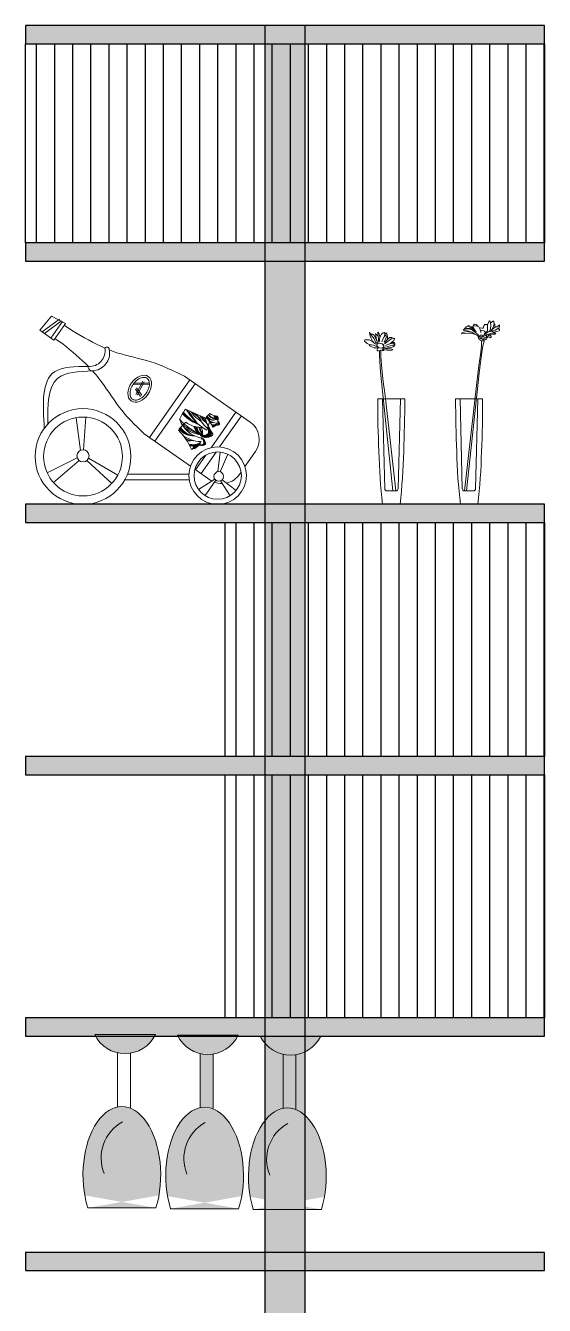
# Model space of a CAD drawing. Header units: millimetres. Extents: x 143362 to 145167, y -178521 to -176194.
# Drawn here: x 144211.2 to 144239.8, y -178428.9 to -178358.3 of the extents above; entities that cross this region are included whole.
import ezdxf

# ---------------------------------------------------------------- set-up
doc = ezdxf.new("R2010")
doc.units = ezdxf.units.MM
doc.header["$MEASUREMENT"] = 0
doc.layers.add('AR HATCH-7', color=7, linetype='Continuous')
doc.layers.add('FURNITURE', color=32, linetype='Continuous', lineweight=9)
doc.styles.get("Standard").update_dxf_attribs({"font": 'arial.ttf', "height": 6})
pattern_1 = [(90, (58.7741, -2478.3652), (-1, 6e-17), [])]

# ---------------------------------------------------------------- blocks, each defined once
blk = doc.blocks.new('fef')
at = {"layer": 'AR HATCH-7', "lineweight": 30, "ltscale": 10, "true_color": 0xd1ecfa}
h = blk.add_hatch(color=254, dxfattribs=at)
h.dxf.hatch_style = 1
edge = h.paths.add_edge_path()
edge.add_ellipse((144636.452, -176153.87), major_axis=(0, -3.779), ratio=0.567292, start_angle=-118.8326, end_angle=118.8326, ccw=False)
edge.add_line((144634.574, -176152.047), (144638.33, -176152.047))
edge = h.paths.add_edge_path()
edge.add_ellipse((144641.016, -176153.91), major_axis=(0, -3.779), ratio=0.567292, start_angle=-118.8326, end_angle=118.8326, ccw=False)
edge.add_line((144639.138, -176152.088), (144642.894, -176152.088))
edge = h.paths.add_edge_path()
edge.add_line((144643.702, -176152.129), (144647.458, -176152.129))
edge.add_ellipse((144645.58, -176153.951), major_axis=(0, -3.779), ratio=0.567292, start_angle=-118.8326, end_angle=118.8326, ccw=False)
edge = h.paths.add_edge_path()
edge.add_arc((144640.841, -176162.46), 1.852, 25.51255, 154.48745)
edge.add_line((144639.169, -176161.662), (144642.513, -176161.662))
edge = h.paths.add_edge_path()
edge.add_arc((144636.277, -176162.419), 1.852, 25.51255, 154.48745)
edge.add_line((144634.605, -176161.621), (144637.949, -176161.621))
edge = h.paths.add_edge_path()
edge.add_line((144643.733, -176161.703), (144647.076, -176161.703))
edge.add_arc((144645.405, -176162.501), 1.852, 25.51255, 154.48745)
edge = h.paths.add_edge_path()
edge.add_line((144641.254, -176160.654), (144641.254, -176157.666))
edge.add_line((144640.54, -176157.595), (144640.54, -176160.632))
at = {"layer": 'FURNITURE'}
for p, q in [((144634.574, -176152.047, -0.126), (144638.33, -176152.047, -0.126)), ((144639.138, -176152.088, -0.126), (144642.894, -176152.088, -0.126)), ((144643.702, -176152.129, -0.126), (144647.458, -176152.129, -0.126)), ((144635.976, -176157.554, -0.126), (144635.976, -176160.591, -0.126)), ((144640.54, -176157.595, -0.126), (144640.54, -176160.632, -0.126)), ((144636.691, -176160.614, -0.126), (144636.691, -176157.625, -0.126)), ((144641.254, -176160.654, -0.126), (144641.254, -176157.666, -0.126)), ((144645.104, -176157.636, -0.126), (144645.104, -176160.673, -0.126)), ((144645.818, -176160.695, -0.126), (144645.818, -176157.707, -0.126)), ((144634.605, -176161.621, -0.126), (144637.949, -176161.621, -0.126)), ((144639.169, -176161.662, -0.126), (144642.513, -176161.662, -0.126)), ((144643.733, -176161.703, -0.126), (144647.076, -176161.703, -0.126))]:
    blk.add_line(p, q, dxfattribs=at)
for centre, radius, start, end in [((144635.316, -176154.809, -0.126), 2.279, 299.07994, 22.27335), ((144639.88, -176154.85, -0.126), 2.279, 299.07994, 22.27335), ((144644.444, -176154.891, -0.126), 2.279, 299.07994, 22.27335), ((144636.277, -176162.419, -0.126), 1.852, 25.51255, 154.48745), ((144640.841, -176162.46, -0.126), 1.852, 25.51255, 154.48745), ((144645.405, -176162.501, -0.126), 1.852, 25.51255, 154.48745)]:
    blk.add_arc(centre, radius, start, end, dxfattribs=at)
at = {"layer": 'FURNITURE', "extrusion": (0, 0, -1)}
for centre in [(144636.452, -176153.87, -0.126), (144641.016, -176153.91, -0.126), (144645.58, -176153.951, -0.126)]:
    blk.add_ellipse(centre, major_axis=(0, -3.779), ratio=0.567292, start_param=4.209165, end_param=8.357205, dxfattribs=at)

msp = doc.modelspace()

# ---------------------------------------------------------------- hatches: boundary and pattern name
at = {"layer": 'AR HATCH-7', "lineweight": 30, "ltscale": 10, "true_color": 0xf4ee51}
h = msp.add_hatch(color=41, dxfattribs=at)
h.dxf.hatch_style = 1
h.paths.add_polyline_path([(144239.78, -178358.27), (144211.169, -178358.27), (144211.169, -178359.27), (144239.78, -178359.27)])
h = msp.add_hatch(color=41, dxfattribs=at)
h.dxf.hatch_style = 1
h.paths.add_polyline_path([(144224.365, -178476.27), (144226.584, -178476.27), (144226.584, -178358.27), (144224.365, -178358.27)])
at = {"layer": 'AR HATCH-7', "lineweight": 25, "ltscale": 10, "true_color": 0x939598}
h = msp.add_hatch(dxfattribs=at)
h.set_pattern_fill('_USER', color=252, angle=90, pattern_type=0)
h.set_pattern_definition(pattern_1)
h.paths.add_polyline_path([(144211.169, -178359.27), (144239.78, -178359.27), (144239.78, -178370.27), (144211.169, -178370.27)])
at = {"layer": 'AR HATCH-7', "lineweight": 30, "ltscale": 10, "true_color": 0xf4ee51}
h = msp.add_hatch(color=41, dxfattribs=at)
h.dxf.hatch_style = 1
h.paths.add_polyline_path([(144239.78, -178370.27), (144211.169, -178370.27), (144211.169, -178371.27), (144239.78, -178371.27)])
h = msp.add_hatch(color=41, dxfattribs=at)
h.dxf.hatch_style = 1
h.paths.add_polyline_path([(144239.78, -178384.696), (144211.169, -178384.696), (144211.169, -178385.696), (144239.78, -178385.696)])
at = {"layer": 'AR HATCH-7', "lineweight": 25, "ltscale": 10, "true_color": 0x939598}
h = msp.add_hatch(dxfattribs=at)
h.set_pattern_fill('_USER', color=252, angle=90, pattern_type=0)
h.set_pattern_definition(pattern_1)
h.paths.add_polyline_path([(144222.169, -178385.696), (144239.78, -178385.696), (144239.78, -178398.621), (144222.169, -178398.621)])
at = {"layer": 'AR HATCH-7', "lineweight": 30, "ltscale": 10, "true_color": 0xf4ee51}
h = msp.add_hatch(color=41, dxfattribs=at)
h.dxf.hatch_style = 1
h.paths.add_polyline_path([(144239.78, -178398.621), (144211.169, -178398.621), (144211.169, -178399.621), (144239.78, -178399.621)])
at = {"layer": 'AR HATCH-7', "lineweight": 25, "ltscale": 10, "true_color": 0x939598}
h = msp.add_hatch(dxfattribs=at)
h.set_pattern_fill('_USER', color=252, angle=90, pattern_type=0)
h.set_pattern_definition(pattern_1)
h.paths.add_polyline_path([(144222.169, -178399.621), (144239.78, -178399.621), (144239.78, -178413.047), (144222.169, -178413.047)])
at = {"layer": 'AR HATCH-7', "lineweight": 30, "ltscale": 10, "true_color": 0xf4ee51}
h = msp.add_hatch(color=41, dxfattribs=at)
h.dxf.hatch_style = 1
h.paths.add_polyline_path([(144239.78, -178413.047), (144211.169, -178413.047), (144211.169, -178414.047), (144239.78, -178414.047)])
h = msp.add_hatch(color=41, dxfattribs=at)
h.dxf.hatch_style = 1
h.paths.add_polyline_path([(144239.78, -178425.992), (144211.169, -178425.992), (144211.169, -178426.992), (144239.78, -178426.992)])

# ---------------------------------------------------------------- linework, layer by layer
at = {"layer": 'FURNITURE'}
for p, q in [((144212.597, -178374.307, 0.126), (144211.955, -178375.089, 0.126)), ((144213.032, -178374.476, 0.126), (144212.084, -178375.18, 0.126)), ((144213.155, -178374.562, 0.126), (144212.204, -178375.263, 0.126)), ((144212.597, -178374.314, 0.126), (144213.367, -178374.711, 0.126)), ((144236.718, -178374.621, 0.126), (144236.747, -178374.567, 0.126)), ((144236.747, -178374.567, 0.126), (144236.795, -178374.582, 0.126)), ((144211.955, -178375.089, 0.126), (144212.725, -178375.628, 0.126)), ((144213.208, -178374.599, 0.126), (144212.566, -178375.517, 0.126)), ((144213.367, -178374.711, 0.126), (144212.725, -178375.628, 0.126)), ((144213.303, -178374.803, 0.126), (144213.752, -178375.117, 0.126)), ((144230.138, -178375.196, 0.126), (144230.145, -178375.343, 0.126)), ((144230.14, -178375.207, 0.126), (144230.181, -178375.263, 0.126)), ((144230.181, -178375.263, 0.126), (144230.289, -178375.418, 0.126)), ((144230.459, -178375.274, 0.126), (144230.483, -178375.422, 0.126)), ((144230.492, -178375.299, 0.126), (144230.459, -178375.274, 0.126)), ((144230.589, -178375.199, 0.126), (144230.602, -178375.278, 0.126)), ((144230.615, -178375.215, 0.126), (144230.589, -178375.199, 0.126)), ((144230.602, -178375.278, 0.126), (144230.616, -178375.429, 0.126)), ((144230.668, -178375.301, 0.126), (144230.615, -178375.215, 0.126)), ((144230.89, -178375.238, 0.126), (144230.801, -178375.303, 0.126)), ((144230.944, -178375.214, 0.126), (144230.89, -178375.238, 0.126)), ((144230.973, -178375.24, 0.126), (144230.944, -178375.214, 0.126)), ((144230.983, -178375.331, 0.126), (144230.973, -178375.24, 0.126)), ((144231.022, -178375.261, 0.126), (144230.99, -178375.291, 0.126)), ((144231.079, -178375.226, 0.126), (144231.022, -178375.261, 0.126)), ((144231.09, -178375.272, 0.126), (144231.079, -178375.226, 0.126)), ((144231.102, -178375.346, 0.126), (144231.09, -178375.272, 0.126)), ((144235.201, -178375.286, 0.126), (144235.245, -178375.212, 0.126)), ((144235.394, -178375.258, 0.126), (144235.201, -178375.286, 0.126)), ((144235.245, -178375.212, 0.126), (144235.424, -178375.17, 0.126)), ((144235.304, -178375.077, 0.126), (144235.332, -178375.037, 0.126)), ((144235.379, -178375.093, 0.126), (144235.304, -178375.077, 0.126)), ((144235.332, -178375.037, 0.126), (144235.422, -178375.019, 0.126)), ((144235.346, -178375.037, 0.126), (144235.369, -178374.976, 0.126)), ((144235.369, -178374.976, 0.126), (144235.492, -178374.973, 0.126)), ((144235.549, -178375.119, 0.126), (144235.379, -178375.093, 0.126)), ((144235.6, -178375.244, 0.126), (144235.394, -178375.258, 0.126)), ((144235.422, -178375.019, 0.126), (144235.601, -178375.018, 0.126)), ((144235.424, -178375.17, 0.126), (144235.644, -178375.163, 0.126)), ((144235.454, -178374.89, 0.126), (144235.446, -178374.93, 0.126)), ((144235.446, -178374.93, 0.126), (144235.492, -178374.973, 0.126)), ((144235.571, -178374.88, 0.126), (144235.454, -178374.89, 0.126)), ((144235.492, -178374.973, 0.126), (144235.698, -178374.993, 0.126)), ((144235.706, -178375.172, 0.126), (144235.549, -178375.119, 0.126)), ((144235.558, -178374.852, 0.126), (144235.593, -178374.832, 0.126)), ((144235.571, -178374.88, 0.126), (144235.558, -178374.852, 0.126)), ((144235.754, -178374.954, 0.126), (144235.571, -178374.88, 0.126)), ((144235.593, -178374.832, 0.126), (144235.748, -178374.899, 0.126)), ((144235.738, -178375.241, 0.126), (144235.6, -178375.244, 0.126)), ((144235.601, -178375.018, 0.126), (144235.791, -178375.071, 0.126)), ((144235.644, -178375.163, 0.126), (144235.706, -178375.172, 0.126)), ((144235.698, -178374.993, 0.126), (144235.9, -178375.102, 0.126)), ((144235.78, -178375.195, 0.126), (144235.706, -178375.172, 0.126)), ((144235.949, -178375.303, 0.126), (144235.738, -178375.241, 0.126)), ((144235.748, -178374.899, 0.126), (144235.869, -178374.985, 0.126)), ((144235.909, -178375.041, 0.126), (144235.754, -178374.954, 0.126)), ((144235.949, -178375.303, 0.126), (144235.78, -178375.195, 0.126)), ((144235.791, -178375.071, 0.126), (144236.006, -178375.222, 0.126)), ((144235.817, -178374.915, 0.126), (144235.832, -178374.867, 0.126)), ((144235.864, -178374.937, 0.126), (144235.817, -178374.915, 0.126)), ((144235.832, -178374.867, 0.126), (144235.866, -178374.861, 0.126)), ((144235.916, -178375.014, 0.126), (144235.864, -178374.937, 0.126)), ((144235.866, -178374.861, 0.126), (144235.868, -178374.807, 0.126)), ((144235.866, -178374.861, 0.126), (144235.949, -178374.85, 0.126)), ((144235.868, -178374.807, 0.126), (144235.918, -178374.753, 0.126)), ((144235.869, -178374.985, 0.126), (144235.916, -178375.014, 0.126)), ((144235.9, -178375.102, 0.126), (144235.973, -178375.18, 0.126)), ((144236.015, -178375.168, 0.126), (144235.909, -178375.041, 0.126)), ((144235.918, -178374.753, 0.126), (144236.013, -178374.777, 0.126)), ((144235.949, -178374.85, 0.126), (144236.066, -178374.854, 0.126)), ((144236.006, -178375.222, 0.126), (144236.146, -178375.364, 0.126)), ((144236.013, -178374.777, 0.126), (144236.1, -178374.841, 0.126)), ((144236.066, -178374.854, 0.126), (144236.167, -178374.898, 0.126)), ((144236.1, -178374.841, 0.126), (144236.127, -178374.856, 0.126)), ((144236.167, -178374.898, 0.126), (144236.245, -178375.051, 0.126)), ((144236.206, -178374.975, 0.126), (144236.282, -178374.963, 0.126)), ((144236.245, -178375.051, 0.126), (144236.267, -178375.203, 0.126)), ((144236.263, -178375.134, 0.126), (144236.332, -178375.109, 0.126)), ((144236.282, -178374.963, 0.126), (144236.35, -178374.972, 0.126)), ((144236.332, -178375.109, 0.126), (144236.434, -178375.126, 0.126)), ((144236.35, -178374.972, 0.126), (144236.398, -178374.981, 0.126)), ((144236.398, -178374.981, 0.126), (144236.443, -178374.838, 0.126)), ((144236.434, -178375.126, 0.126), (144236.482, -178375.141, 0.126)), ((144236.434, -178375.352, 0.126), (144236.645, -178375.187, 0.126)), ((144236.443, -178374.838, 0.126), (144236.493, -178374.778, 0.126)), ((144236.52, -178375.231, 0.126), (144236.478, -178375.285, 0.126)), ((144236.482, -178375.141, 0.126), (144236.515, -178375.183, 0.126)), ((144236.493, -178374.778, 0.126), (144236.603, -178374.768, 0.126)), ((144236.541, -178375.232, 0.126), (144236.506, -178375.265, 0.126)), ((144236.515, -178375.183, 0.126), (144236.52, -178375.231, 0.126)), ((144236.583, -178375.192, 0.126), (144236.541, -178375.232, 0.126)), ((144236.634, -178375.112, 0.126), (144236.583, -178375.192, 0.126)), ((144236.603, -178374.768, 0.126), (144236.644, -178374.803, 0.126)), ((144236.644, -178374.803, 0.126), (144236.634, -178375.112, 0.126)), ((144236.645, -178375.187, 0.126), (144236.848, -178375.077, 0.126)), ((144236.645, -178375.187, 0.126), (144236.819, -178375.131, 0.126)), ((144236.651, -178374.797, 0.126), (144236.718, -178374.621, 0.126)), ((144236.815, -178375.261, 0.126), (144236.696, -178375.312, 0.126)), ((144236.785, -178375.109, 0.126), (144236.756, -178375.163, 0.126)), ((144236.827, -178374.85, 0.126), (144236.785, -178375.109, 0.126)), ((144236.795, -178374.582, 0.126), (144236.813, -178374.658, 0.126)), ((144236.813, -178374.658, 0.126), (144236.827, -178374.85, 0.126)), ((144236.918, -178375.23, 0.126), (144236.815, -178375.261, 0.126)), ((144236.819, -178375.131, 0.126), (144236.955, -178375.17, 0.126)), ((144236.826, -178374.672, 0.126), (144236.932, -178374.579, 0.126)), ((144236.848, -178375.077, 0.126), (144236.995, -178374.972, 0.126)), ((144236.929, -178375.128, 0.126), (144236.853, -178375.125, 0.126)), ((144236.955, -178374.93, 0.126), (144236.905, -178375.017, 0.126)), ((144237.069, -178375.235, 0.126), (144236.918, -178375.23, 0.126)), ((144237.06, -178375.077, 0.126), (144236.929, -178375.128, 0.126)), ((144236.932, -178374.579, 0.126), (144236.987, -178374.588, 0.126)), ((144237.003, -178374.712, 0.126), (144236.955, -178374.93, 0.126)), ((144236.955, -178375.17, 0.126), (144237.07, -178375.214, 0.126)), ((144236.987, -178374.588, 0.126), (144236.999, -178374.622, 0.126)), ((144236.995, -178374.972, 0.126), (144237.107, -178374.907, 0.126)), ((144236.999, -178374.622, 0.126), (144237.003, -178374.712, 0.126)), ((144237.039, -178374.898, 0.126), (144237.009, -178374.972, 0.126)), ((144237.017, -178374.726, 0.126), (144237.056, -178374.775, 0.126)), ((144237.056, -178374.775, 0.126), (144237.039, -178374.898, 0.126)), ((144237.05, -178375.179, 0.126), (144237.161, -178375.155, 0.126)), ((144237.055, -178375.241, 0.126), (144237.102, -178375.277, 0.126)), ((144237.207, -178374.999, 0.126), (144237.06, -178375.077, 0.126)), ((144237.102, -178375.277, 0.126), (144237.06, -178375.296, 0.126)), ((144237.07, -178375.214, 0.126), (144237.069, -178375.235, 0.126)), ((144237.107, -178374.907, 0.126), (144237.203, -178374.896, 0.126)), ((144237.161, -178375.155, 0.126), (144237.279, -178375.118, 0.126)), ((144237.22, -178375.013, 0.126), (144237.186, -178375.012, 0.126)), ((144237.203, -178374.896, 0.126), (144237.239, -178374.849, 0.126)), ((144237.284, -178374.96, 0.126), (144237.213, -178375.02, 0.126)), ((144237.289, -178375.022, 0.126), (144237.22, -178375.013, 0.126)), ((144237.239, -178374.849, 0.126), (144237.31, -178374.783, 0.126)), ((144237.279, -178375.118, 0.126), (144237.314, -178375.078, 0.126)), ((144237.314, -178374.865, 0.126), (144237.284, -178374.96, 0.126)), ((144237.309, -178375.03, 0.126), (144237.289, -178375.022, 0.126)), ((144237.314, -178375.078, 0.126), (144237.309, -178375.03, 0.126)), ((144237.31, -178374.783, 0.126), (144237.314, -178374.865, 0.126)), ((144212.789, -178375.536, 0.126), (144213.239, -178375.851, 0.126)), ((144229.882, -178375.625, 0.126), (144229.863, -178375.684, 0.126)), ((144229.863, -178375.684, 0.126), (144230.015, -178375.813, 0.126)), ((144229.962, -178375.611, 0.126), (144229.882, -178375.625, 0.126)), ((144230.122, -178375.617, 0.126), (144229.962, -178375.611, 0.126)), ((144230.015, -178375.813, 0.126), (144230.149, -178375.891, 0.126)), ((144230.241, -178375.677, 0.126), (144230.122, -178375.617, 0.126)), ((144230.13, -178375.95, 0.126), (144230.14, -178375.898, 0.126)), ((144230.206, -178375.993, 0.126), (144230.13, -178375.95, 0.126)), ((144230.14, -178375.898, 0.126), (144230.162, -178375.899, 0.126)), ((144230.145, -178375.343, 0.126), (144230.232, -178375.547, 0.126)), ((144230.149, -178375.891, 0.126), (144230.242, -178375.891, 0.126)), ((144230.227, -178375.318, 0.126), (144230.237, -178375.288, 0.126)), ((144230.232, -178375.547, 0.126), (144230.309, -178375.688, 0.126)), ((144230.237, -178375.288, 0.126), (144230.3, -178375.3, 0.126)), ((144230.317, -178375.719, 0.126), (144230.241, -178375.677, 0.126)), ((144230.242, -178375.891, 0.126), (144230.364, -178375.917, 0.126)), ((144230.289, -178375.418, 0.126), (144230.401, -178375.562, 0.126)), ((144230.3, -178375.3, 0.126), (144230.386, -178375.362, 0.126)), ((144230.309, -178375.688, 0.126), (144230.38, -178375.776, 0.126)), ((144230.364, -178375.917, 0.126), (144230.436, -178375.943, 0.126)), ((144230.38, -178375.776, 0.126), (144230.49, -178375.848, 0.126)), ((144230.386, -178375.362, 0.126), (144230.448, -178375.485, 0.126)), ((144230.401, -178375.562, 0.126), (144230.475, -178375.737, 0.126)), ((144230.436, -178375.943, 0.126), (144230.533, -178375.981, 0.126)), ((144230.448, -178375.485, 0.126), (144230.482, -178375.559, 0.126)), ((144230.475, -178375.737, 0.126), (144230.547, -178375.807, 0.126)), ((144230.482, -178375.559, 0.126), (144230.515, -178375.628, 0.126)), ((144230.483, -178375.422, 0.126), (144230.527, -178375.609, 0.126)), ((144230.614, -178375.418, 0.126), (144230.492, -178375.299, 0.126)), ((144230.515, -178375.628, 0.126), (144230.538, -178375.656, 0.126)), ((144230.527, -178375.609, 0.126), (144230.563, -178375.716, 0.126)), ((144230.563, -178375.716, 0.126), (144230.58, -178375.761, 0.126)), ((144230.616, -178375.429, 0.126), (144230.626, -178375.541, 0.126)), ((144230.626, -178375.541, 0.126), (144230.64, -178375.67, 0.126)), ((144230.64, -178375.67, 0.126), (144230.658, -178375.721, 0.126)), ((144230.714, -178375.449, 0.126), (144230.668, -178375.301, 0.126)), ((144230.687, -178375.588, 0.126), (144230.679, -178375.716, 0.126)), ((144230.71, -178375.478, 0.126), (144230.687, -178375.588, 0.126)), ((144230.801, -178375.303, 0.126), (144230.71, -178375.478, 0.126)), ((144230.867, -178375.583, 0.126), (144230.823, -178375.72, 0.126)), ((144230.949, -178375.443, 0.126), (144230.867, -178375.583, 0.126)), ((144230.998, -178375.81, 0.126), (144230.932, -178375.859, 0.126)), ((144230.941, -178375.731, 0.126), (144231.014, -178375.576, 0.126)), ((144231.029, -178375.364, 0.126), (144230.949, -178375.443, 0.126)), ((144230.961, -178375.77, 0.126), (144231.125, -178375.604, 0.126)), ((144230.965, -178375.417, 0.126), (144230.983, -178375.331, 0.126)), ((144231.112, -178375.734, 0.126), (144230.998, -178375.81, 0.126)), ((144231.014, -178375.576, 0.126), (144231.076, -178375.446, 0.126)), ((144231.145, -178375.874, 0.126), (144231.022, -178375.936, 0.126)), ((144231.026, -178376.023, 0.126), (144231.279, -178375.952, 0.126)), ((144231.085, -178375.345, 0.126), (144231.029, -178375.364, 0.126)), ((144231.076, -178375.446, 0.126), (144231.114, -178375.371, 0.126)), ((144231.125, -178375.418, 0.126), (144231.08, -178375.439, 0.126)), ((144231.114, -178375.371, 0.126), (144231.085, -178375.345, 0.126)), ((144231.135, -178375.531, 0.126), (144231.108, -178375.625, 0.126)), ((144231.231, -178375.634, 0.126), (144231.112, -178375.734, 0.126)), ((144231.125, -178375.604, 0.126), (144231.247, -178375.493, 0.126)), ((144231.126, -178375.401, 0.126), (144231.135, -178375.531, 0.126)), ((144231.279, -178375.837, 0.126), (144231.145, -178375.874, 0.126)), ((144231.154, -178375.867, 0.126), (144231.309, -178375.802, 0.126)), ((144231.383, -178375.532, 0.126), (144231.231, -178375.634, 0.126)), ((144231.247, -178375.493, 0.126), (144231.344, -178375.487, 0.126)), ((144231.419, -178375.804, 0.126), (144231.279, -178375.837, 0.126)), ((144231.279, -178375.952, 0.126), (144231.441, -178375.919, 0.126)), ((144231.309, -178375.802, 0.126), (144231.38, -178375.731, 0.126)), ((144231.344, -178375.487, 0.126), (144231.37, -178375.502, 0.126)), ((144231.392, -178375.755, 0.126), (144231.353, -178375.754, 0.126)), ((144231.37, -178375.502, 0.126), (144231.372, -178375.535, 0.126)), ((144231.38, -178375.731, 0.126), (144231.469, -178375.644, 0.126)), ((144231.463, -178375.524, 0.126), (144231.383, -178375.532, 0.126)), ((144231.463, -178375.755, 0.126), (144231.392, -178375.755, 0.126)), ((144231.472, -178375.819, 0.126), (144231.419, -178375.804, 0.126)), ((144231.441, -178375.919, 0.126), (144231.49, -178375.869, 0.126)), ((144231.483, -178375.931, 0.126), (144231.441, -178375.919, 0.126)), ((144231.448, -178375.994, 0.126), (144231.493, -178375.973, 0.126)), ((144231.499, -178375.538, 0.126), (144231.463, -178375.524, 0.126)), ((144231.515, -178375.765, 0.126), (144231.463, -178375.755, 0.126)), ((144231.469, -178375.644, 0.126), (144231.507, -178375.569, 0.126)), ((144231.49, -178375.869, 0.126), (144231.472, -178375.819, 0.126)), ((144231.527, -178375.839, 0.126), (144231.475, -178375.807, 0.126)), ((144231.479, -178375.8, 0.126), (144231.509, -178375.788, 0.126)), ((144231.493, -178375.973, 0.126), (144231.483, -178375.931, 0.126)), ((144231.498, -178375.95, 0.126), (144231.541, -178375.901, 0.126)), ((144231.507, -178375.569, 0.126), (144231.499, -178375.538, 0.126)), ((144231.509, -178375.788, 0.126), (144231.515, -178375.765, 0.126)), ((144231.541, -178375.901, 0.126), (144231.527, -178375.839, 0.126)), ((144236.103, -178375.403, 0.126), (144235.949, -178375.303, 0.126)), ((144236.103, -178375.41, 0.126), (144236.153, -178375.357, 0.126)), ((144236.143, -178375.46, 0.126), (144236.104, -178375.41, 0.126)), ((144236.141, -178375.508, 0.126), (144236.143, -178375.46, 0.126)), ((144236.186, -178375.598, 0.126), (144236.141, -178375.508, 0.126)), ((144236.15, -178375.439, 0.126), (144236.24, -178375.435, 0.126)), ((144236.153, -178375.357, 0.126), (144236.248, -178375.374, 0.126)), ((144236.237, -178375.511, 0.126), (144236.155, -178375.515, 0.126)), ((144236.254, -178375.635, 0.126), (144236.186, -178375.598, 0.126)), ((144236.264, -178375.518, 0.126), (144236.237, -178375.511, 0.126)), ((144236.24, -178375.435, 0.126), (144236.273, -178375.457, 0.126)), ((144236.248, -178375.374, 0.126), (144236.277, -178375.347, 0.126)), ((144236.314, -178375.678, 0.126), (144236.254, -178375.635, 0.126)), ((144236.277, -178375.56, 0.126), (144236.264, -178375.518, 0.126)), ((144236.273, -178375.457, 0.126), (144236.315, -178375.444, 0.126)), ((144236.31, -178375.958, 0.126), (144236.274, -178376.292, 0.126)), ((144236.277, -178375.347, 0.126), (144236.324, -178375.362, 0.126)), ((144236.299, -178375.519, 0.126), (144236.277, -178375.56, 0.126)), ((144236.333, -178375.507, 0.126), (144236.299, -178375.519, 0.126)), ((144236.31, -178375.671, 0.126), (144236.31, -178375.958, 0.126)), ((144236.424, -178375.674, 0.126), (144236.314, -178375.678, 0.126)), ((144236.315, -178375.444, 0.126), (144236.383, -178375.447, 0.126)), ((144236.324, -178375.362, 0.126), (144236.385, -178375.392, 0.126)), ((144236.331, -178375.582, 0.126), (144236.333, -178375.507, 0.126)), ((144236.378, -178375.604, 0.126), (144236.331, -178375.582, 0.126)), ((144236.387, -178375.951, 0.126), (144236.335, -178376.323, 0.126)), ((144236.415, -178375.537, 0.126), (144236.378, -178375.604, 0.126)), ((144236.383, -178375.447, 0.126), (144236.425, -178375.441, 0.126)), ((144236.385, -178375.392, 0.126), (144236.462, -178375.36, 0.126)), ((144236.453, -178375.685, 0.126), (144236.387, -178375.951, 0.126)), ((144236.42, -178375.605, 0.126), (144236.476, -178375.559, 0.126)), ((144236.466, -178375.641, 0.126), (144236.424, -178375.674, 0.126)), ((144236.425, -178375.441, 0.126), (144236.465, -178375.47, 0.126)), ((144236.478, -178375.285, 0.126), (144236.441, -178375.352, 0.126)), ((144236.462, -178375.36, 0.126), (144236.509, -178375.375, 0.126)), ((144236.465, -178375.47, 0.126), (144236.554, -178375.486, 0.126)), ((144236.571, -178375.59, 0.126), (144236.466, -178375.641, 0.126)), ((144236.476, -178375.559, 0.126), (144236.538, -178375.561, 0.126)), ((144236.509, -178375.375, 0.126), (144236.57, -178375.404, 0.126)), ((144236.554, -178375.486, 0.126), (144236.581, -178375.487, 0.126)), ((144236.613, -178375.33, 0.126), (144236.564, -178375.377, 0.126)), ((144236.57, -178375.404, 0.126), (144236.61, -178375.447, 0.126)), ((144236.673, -178375.4, 0.126), (144236.571, -178375.59, 0.126)), ((144236.622, -178375.481, 0.126), (144236.608, -178375.495, 0.126)), ((144236.696, -178375.312, 0.126), (144236.613, -178375.33, 0.126)), ((144236.673, -178375.401, 0.126), (144236.622, -178375.481, 0.126)), ((144236.671, -178375.455, 0.126), (144236.753, -178375.465, 0.126)), ((144236.737, -178375.341, 0.126), (144236.673, -178375.401, 0.126)), ((144236.743, -178375.341, 0.126), (144236.737, -178375.341, 0.126)), ((144236.785, -178375.329, 0.126), (144236.743, -178375.341, 0.126)), ((144236.763, -178375.362, 0.126), (144236.743, -178375.355, 0.126)), ((144236.753, -178375.465, 0.126), (144236.807, -178375.501, 0.126)), ((144236.811, -178375.384, 0.126), (144236.763, -178375.362, 0.126)), ((144236.909, -178375.298, 0.126), (144236.785, -178375.329, 0.126)), ((144236.807, -178375.501, 0.126), (144236.842, -178375.488, 0.126)), ((144236.844, -178375.427, 0.126), (144236.811, -178375.384, 0.126)), ((144236.842, -178375.488, 0.126), (144236.849, -178375.468, 0.126)), ((144236.849, -178375.468, 0.126), (144236.844, -178375.427, 0.126)), ((144237.06, -178375.296, 0.126), (144236.909, -178375.298, 0.126)), ((144230.384, -178376.049, 0.126), (144230.206, -178375.993, 0.126)), ((144230.586, -178376.067, 0.126), (144230.384, -178376.049, 0.126)), ((144230.555, -178376.146, 0.126), (144230.584, -178376.106, 0.126)), ((144230.566, -178376.215, 0.126), (144230.555, -178376.146, 0.126)), ((144230.632, -178376.215, 0.126), (144230.566, -178376.215, 0.126)), ((144230.584, -178376.106, 0.126), (144230.614, -178376.093, 0.126)), ((144230.614, -178376.093, 0.126), (144230.586, -178376.067, 0.126)), ((144230.712, -178376.202, 0.126), (144230.632, -178376.215, 0.126)), ((144230.688, -178376.463, 0.126), (144230.686, -178376.206, 0.126)), ((144230.7, -178376.808, 0.126), (144230.688, -178376.463, 0.126)), ((144230.769, -178376.211, 0.126), (144230.712, -178376.202, 0.126)), ((144230.765, -178376.21, 0.126), (144230.764, -178376.56, 0.126)), ((144230.764, -178376.56, 0.126), (144230.801, -178376.991, 0.126)), ((144230.841, -178376.193, 0.126), (144230.769, -178376.211, 0.126)), ((144230.835, -178376.074, 0.126), (144231.026, -178376.023, 0.126)), ((144230.865, -178376.155, 0.126), (144230.841, -178376.193, 0.126)), ((144230.862, -178376.188, 0.126), (144230.865, -178376.155, 0.126)), ((144230.863, -178376.216, 0.126), (144230.862, -178376.188, 0.126)), ((144230.905, -178376.206, 0.126), (144230.863, -178376.216, 0.126)), ((144230.873, -178376.142, 0.126), (144230.936, -178376.176, 0.126)), ((144230.877, -178376.135, 0.126), (144231.004, -178376.16, 0.126)), ((144231.046, -178376.106, 0.126), (144230.878, -178376.091, 0.126)), ((144230.936, -178376.176, 0.126), (144230.905, -178376.206, 0.126)), ((144231.004, -178376.16, 0.126), (144231.211, -178376.199, 0.126)), ((144231.031, -178376.088, 0.126), (144231.167, -178376.061, 0.126)), ((144231.313, -178376.12, 0.126), (144231.046, -178376.106, 0.126)), ((144231.167, -178376.061, 0.126), (144231.3, -178376.041, 0.126)), ((144231.211, -178376.199, 0.126), (144231.36, -178376.18, 0.126)), ((144231.3, -178376.041, 0.126), (144231.448, -178375.994, 0.126)), ((144231.415, -178376.156, 0.126), (144231.313, -178376.12, 0.126)), ((144231.36, -178376.18, 0.126), (144231.415, -178376.156, 0.126)), ((144236.274, -178376.292, 0.126), (144236.176, -178376.931, 0.126)), ((144236.335, -178376.323, 0.126), (144236.284, -178376.714, 0.126)), ((144230.743, -178377.374, 0.126), (144230.7, -178376.808, 0.126)), ((144231.426, -178383.953, 0.126), (144230.743, -178377.374, 0.126)), ((144230.801, -178376.991, 0.126), (144230.854, -178377.587, 0.126)), ((144236.176, -178376.931, 0.126), (144236.109, -178377.484, 0.126)), ((144236.284, -178376.714, 0.126), (144236.189, -178377.458, 0.126)), ((144217.995, -178378.089, 0.126), (144217.08, -178378.103, 0.126)), ((144217.151, -178378.005, 0.126), (144217.994, -178378, 0.126)), ((144217.63, -178377.906, 0.126), (144217.243, -178378.625, 0.126)), ((144217.713, -178377.939, 0.126), (144217.323, -178378.662, 0.126)), ((144220.224, -178377.827, 0.126), (144217.998, -178381.006, 0.126)), ((144220.525, -178378.038, 0.126), (144218.299, -178381.217, 0.126)), ((144219.926, -178377.618, 0.126), (144223.561, -178380.164, 0.126)), ((144230.854, -178377.587, 0.126), (144230.914, -178378.061, 0.126)), ((144230.914, -178378.061, 0.126), (144230.959, -178378.422, 0.126)), ((144236.109, -178377.484, 0.126), (144235.377, -178383.953, 0.126)), ((144236.189, -178377.458, 0.126), (144235.485, -178383.953, 0.126)), ((144217.229, -178378.343, 0.126), (144217.512, -178378.738, 0.126)), ((144217.279, -178378.257, 0.126), (144217.576, -178378.662, 0.126)), ((144230.959, -178378.422, 0.126), (144231.012, -178378.854, 0.126)), ((144219.981, -178379.443, 0.126), (144221.315, -178380.025, 0.126)), ((144232.084, -178378.882, 0.126), (144230.592, -178378.882, 0.126)), ((144230.856, -178378.882, 0.126), (144230.978, -178383.833, 0.126)), ((144231.012, -178378.854, 0.126), (144231.583, -178383.953, 0.126)), ((144231.838, -178378.882, 0.126), (144231.716, -178383.833, 0.126)), ((144234.883, -178378.882, 0.126), (144236.375, -178378.882, 0.126)), ((144235.129, -178378.882, 0.126), (144235.251, -178383.833, 0.126)), ((144236.111, -178378.882, 0.126), (144235.989, -178383.833, 0.126)), ((144214.193, -178381.72, 0.126), (144213.952, -178379.914, 0.126)), ((144214.363, -178381.689, 0.126), (144214.499, -178379.886, 0.126)), ((144222.768, -178379.608, 0.126), (144221.394, -178381.57, 0.126)), ((144221.783, -178380.139, 0.126), (144221.835, -178380.176, 0.126)), ((144221.79, -178380.153, 0.126), (144221.844, -178380.19, 0.126)), ((144221.806, -178380.176, 0.126), (144221.852, -178380.209, 0.126)), ((144221.814, -178380.203, 0.126), (144221.861, -178380.235, 0.126)), ((144221.815, -178380.208, 0.126), (144221.862, -178380.24, 0.126)), ((144221.817, -178380.222, 0.126), (144221.864, -178380.255, 0.126)), ((144223.069, -178379.819, 0.126), (144221.871, -178381.53, 0.126)), ((144217.7, -178380.797, 0.126), (144220.265, -178382.593, 0.126)), ((144220.892, -178380.909, 0.126), (144221.039, -178381.012, 0.126)), ((144220.932, -178380.912, 0.126), (144221.079, -178381.015, 0.126)), ((144220.955, -178380.903, 0.126), (144221.102, -178381.006, 0.126)), ((144220.993, -178380.896, 0.126), (144221.14, -178380.999, 0.126)), ((144221.004, -178380.896, 0.126), (144221.152, -178380.999, 0.126)), ((144221.025, -178380.894, 0.126), (144221.174, -178380.998, 0.126)), ((144221.045, -178380.89, 0.126), (144221.196, -178380.996, 0.126)), ((144221.12, -178380.868, 0.126), (144221.282, -178380.981, 0.126)), ((144221.155, -178380.85, 0.126), (144221.324, -178380.969, 0.126)), ((144221.174, -178380.839, 0.126), (144221.348, -178380.96, 0.126)), ((144221.175, -178380.429, 0.126), (144221.331, -178380.539, 0.126)), ((144221.188, -178380.472, 0.126), (144221.344, -178380.581, 0.126)), ((144221.198, -178380.822, 0.126), (144221.378, -178380.948, 0.126)), ((144221.216, -178380.55, 0.126), (144221.372, -178380.66, 0.126)), ((144221.222, -178380.814, 0.126), (144221.399, -178380.937, 0.126)), ((144221.235, -178380.588, 0.126), (144221.411, -178380.712, 0.126)), ((144221.24, -178380.776, 0.126), (144221.439, -178380.915, 0.126)), ((144221.248, -178380.631, 0.126), (144221.478, -178380.792, 0.126)), ((144221.249, -178380.741, 0.126), (144221.47, -178380.895, 0.126)), ((144221.253, -178380.718, 0.126), (144221.407, -178380.826, 0.126)), ((144221.254, -178380.677, 0.126), (144221.421, -178380.794, 0.126)), ((144221.455, -178380.29, 0.126), (144221.456, -178380.295, 0.126)), ((144221.671, -178380.287, 0.126), (144221.721, -178380.322, 0.126)), ((144221.682, -178380.278, 0.126), (144221.75, -178380.325, 0.126)), ((144221.76, -178380.308, 0.126), (144221.784, -178380.324, 0.126)), ((144221.795, -178380.298, 0.126), (144221.821, -178380.316, 0.126)), ((144221.804, -178380.292, 0.126), (144221.833, -178380.312, 0.126)), ((144221.815, -178380.27, 0.126), (144221.863, -178380.304, 0.126)), ((144221.817, -178380.255, 0.126), (144221.865, -178380.289, 0.126)), ((144221.817, -178380.28, 0.126), (144221.851, -178380.304, 0.126)), ((144221.818, -178380.231, 0.126), (144221.865, -178380.264, 0.126)), ((144221.818, -178380.247, 0.126), (144221.867, -178380.281, 0.126)), ((144220.696, -178381.375, 0.126), (144220.796, -178381.445, 0.126)), ((144220.717, -178381.356, 0.126), (144220.853, -178381.451, 0.126)), ((144220.875, -178381.416, 0.126), (144220.921, -178381.449, 0.126)), ((144220.92, -178381.079, 0.126), (144221.024, -178381.152, 0.126)), ((144220.934, -178381.106, 0.126), (144221.041, -178381.181, 0.126)), ((144220.943, -178381.397, 0.126), (144220.995, -178381.433, 0.126)), ((144220.962, -178381.385, 0.126), (144221.019, -178381.425, 0.126)), ((144220.966, -178381.153, 0.126), (144221.058, -178381.218, 0.126)), ((144220.982, -178381.207, 0.126), (144221.075, -178381.272, 0.126)), ((144220.983, -178381.341, 0.126), (144221.08, -178381.409, 0.126)), ((144220.984, -178381.216, 0.126), (144221.077, -178381.282, 0.126)), ((144220.988, -178381.244, 0.126), (144221.082, -178381.31, 0.126)), ((144220.988, -178381.311, 0.126), (144221.085, -178381.379, 0.126)), ((144220.988, -178381.362, 0.126), (144221.056, -178381.409, 0.126)), ((144220.989, -178381.262, 0.126), (144221.084, -178381.328, 0.126)), ((144220.99, -178381.296, 0.126), (144221.087, -178381.364, 0.126)), ((144221.236, -178380.991, 0.126), (144221.251, -178381.001, 0.126)), ((144214.021, -178382.136, 0.126), (144212.352, -178382.951, 0.126)), ((144214.125, -178382.282, 0.126), (144212.701, -178383.491, 0.126)), ((144214.544, -178382.283, 0.126), (144215.927, -178383.538, 0.126)), ((144214.644, -178382.148, 0.126), (144216.248, -178383.091, 0.126)), ((144221.103, -178381.985, 0.126), (144220.542, -178382.787, 0.126)), ((144221.676, -178381.809, 0.126), (144220.843, -178382.998, 0.126)), ((144221.768, -178382.896, 0.126), (144221.897, -178381.813, 0.126)), ((144221.905, -178382.903, 0.126), (144222.325, -178381.933, 0.126)), ((144223.847, -178381.785, 0.126), (144223.267, -178382.613, 0.126)), ((144220.181, -178383.027, 0.126), (144216.791, -178383.027, 0.126)), ((144220.506, -178382.761, 0.126), (144221.335, -178383.343, 0.126)), ((144223.054, -178382.918, 0.126), (144222.957, -178383.057, 0.126)), ((144220.197, -178383.351, 0.126), (144216.636, -178383.351, 0.126)), ((144221.597, -178383.3, 0.126), (144220.705, -178383.875, 0.126)), ((144221.658, -178383.368, 0.126), (144221.071, -178384.218, 0.126)), ((144221.923, -178383.406, 0.126), (144222.445, -178384.224, 0.126)), ((144222.015, -178383.343, 0.126), (144222.778, -178383.931, 0.126)), ((144231.101, -178383.953, 0.126), (144231.592, -178383.953, 0.126)), ((144235.865, -178383.953, 0.126), (144235.374, -178383.953, 0.126)), ((144230.857, -178384.696, 0.126), (144231.819, -178384.696, 0.126)), ((144236.11, -178384.696, 0.126), (144235.148, -178384.696, 0.126))]:
    msp.add_line(p, q, dxfattribs=at)
at = {"layer": 'FURNITURE', "lineweight": 30, "ltscale": 10, "elevation": 0.126}
for points in [[(144239.78, -178358.27), (144211.169, -178358.27), (144211.169, -178359.27), (144239.78, -178359.27)], [(144211.169, -178359.27), (144239.78, -178359.27), (144239.78, -178370.27), (144211.169, -178370.27)], [(144239.78, -178370.27), (144211.169, -178370.27), (144211.169, -178371.27), (144239.78, -178371.27)], [(144239.78, -178384.696), (144211.169, -178384.696), (144211.169, -178385.696), (144239.78, -178385.696)], [(144222.169, -178385.696), (144239.78, -178385.696), (144239.78, -178398.621), (144222.169, -178398.621)], [(144239.78, -178398.621), (144211.169, -178398.621), (144211.169, -178399.621), (144239.78, -178399.621)], [(144222.169, -178399.621), (144239.78, -178399.621), (144239.78, -178413.047), (144222.169, -178413.047)]]:
    msp.add_lwpolyline(points, close=True, dxfattribs=at)
at = {"layer": 'FURNITURE', "lineweight": 30, "ltscale": 10}
for points in [[(144224.365, -178476.27), (144226.584, -178476.27), (144226.584, -178358.27), (144224.365, -178358.27)], [(144239.78, -178413.047), (144211.169, -178413.047), (144211.169, -178414.047), (144239.78, -178414.047)], [(144239.78, -178425.992), (144211.169, -178425.992), (144211.169, -178426.992), (144239.78, -178426.992)]]:
    msp.add_lwpolyline(points, close=True, dxfattribs=at)
at = {"layer": 'FURNITURE'}
for centre, radius in [((144214.335, -178382.055, 0.126), 2.641), ((144214.335, -178382.055, 0.126), 2.175), ((144221.763, -178383.111, 0.126), 1.585), ((144214.335, -178382.022, 0.126), 0.334), ((144221.763, -178383.111, 0.126), 1.305), ((144221.823, -178383.158, 0.126), 0.267)]:
    msp.add_circle(centre, radius, dxfattribs=at)
for centre, radius, start, end in [((144214.69, -178376.222, 0.126), 0.867, 265.92335, 10.04357), ((144214.812, -178376.343, 0.126), 0.988, 272.77243, 9.92671), ((144215.652, -178376.152, 0.126), 0.135, 351.30091, 143.12012), ((144214.839, -178377.117, 0.126), 0.213, 171.61303, 275.74531), ((144222.791, -178381.456, 0.126), 3.45, 144.4848, 155.24444), ((144222.863, -178377.774, 0.126), 3.302, 211.15777, 238.85551), ((144221.145, -178381.623, 0.126), 1.849, 128.14085, 147.0869), ((144222.136, -178377.772, 0.126), 3.332, 222.18773, 247.2692), ((144221.144, -178379.503, 0.126), 1.557, 199.14035, 260.59868), ((144221.533, -178378.064, 0.126), 2.376, 224.34623, 250.72718), ((144220.609, -178379.132, 0.126), 0.932, 216.11275, 249.48215), ((144222.126, -178377.62, 0.126), 3.018, 222.162, 242.73231), ((144220.902, -178378.893, 0.126), 1.561, 234.83018, 268.58526), ((144223.302, -178377.838, 0.126), 3.565, 208.55867, 220.57649), ((144221.649, -178378.685, 0.126), 1.632, 213.84837, 240.33765), ((144221.357, -178378.757, 0.126), 1.296, 223.09599, 236.51538), ((144221.515, -178378.952, 0.126), 1.242, 215.59839, 231.78223), ((144222.892, -178378.709, 0.126), 2.475, 205.18877, 225.68446), ((144221.101, -178379.903, 0.126), 0.3, 164.57276, 213.18189), ((144221.355, -178379.684, 0.126), 0.543, 196.52297, 244.97757), ((144218.949, -178381.538, 0.126), 2.577, 20.47028, 40.35044), ((144220.866, -178380.123, 0.126), 0.27, 351.08752, 51.53351), ((144221.895, -178380.411, 0.126), 0.924, 128.14085, 147.0869), ((144219.971, -178381.073, 0.126), 1.642, 23.02513, 45.4312), ((144221.54, -178379.566, 0.126), 0.495, 218.50121, 272.5767), ((144221.558, -178379.572, 0.126), 0.482, 216.12852, 271.4969), ((144220.487, -178380.036, 0.126), 0.83, 325.75363, 0.10295), ((144221.631, -178379.504, 0.126), 0.56, 216.99948, 262.90084), ((144222.427, -178378.238, 0.126), 1.923, 231.53811, 249.15254), ((144221.757, -178379.38, 0.126), 0.838, 232.49453, 268.34915), ((144221.886, -178379.103, 0.126), 0.942, 230.34337, 261.0406), ((144221.556, -178379.724, 0.126), 0.469, 239.88941, 269.08206), ((144221.774, -178379.046, 0.126), 0.78, 234.83018, 268.58526), ((144221.409, -178379.905, 0.126), 0.291, 261.06191, 285.25132), ((144221.427, -178380.097, 0.126), 0.338, 280.22905, 340.57718), ((144221.854, -178379.726, 0.126), 0.314, 192.58463, 249.6609), ((144221.906, -178379.723, 0.126), 0.342, 193.82151, 245.55349), ((144221.887, -178379.751, 0.126), 0.306, 190.16304, 243.42074), ((144221.952, -178379.755, 0.126), 0.339, 189.11735, 232.64162), ((144221.925, -178379.782, 0.126), 0.295, 185.67521, 234.77546), ((144222.119, -178379.761, 0.126), 0.431, 187.86674, 220.20686), ((144222.429, -178379.645, 0.126), 0.746, 194.36963, 211.24004), ((144303.572, -178349.272, 0.126), 87.373, 200.47024, 200.6093), ((144221.734, -178380.038, 0.126), 0.00673, 65.41289, 291.96841), ((144221.387, -178379.991, 0.126), 0.402, 335.25746, 23.45239), ((144221.657, -178380.237, 0.126), 0.161, 349.49031, 40.53715), ((144221.676, -178380.279, 0.126), 0.19, 354.56609, 52.77764), ((144222.893, -178381.117, 0.126), 1.164, 325, 55), ((144217.296, -178382.947, 0.126), 3.284, 23.02513, 45.4312), ((144220.434, -178379.932, 0.126), 0.99, 218.50121, 272.5767), ((144220.47, -178379.945, 0.126), 0.963, 216.12852, 271.4969), ((144220.617, -178379.808, 0.126), 1.121, 216.99948, 262.90084), ((144222.207, -178377.278, 0.126), 3.846, 231.53811, 249.15254), ((144220.867, -178379.56, 0.126), 1.675, 232.49453, 268.34915), ((144221.127, -178379.006, 0.126), 1.885, 230.34337, 261.0406), ((144221.062, -178380.252, 0.126), 0.628, 192.58463, 249.6609), ((144221.166, -178380.246, 0.126), 0.684, 193.82151, 245.55349), ((144221.128, -178380.302, 0.126), 0.612, 190.16304, 243.42074), ((144221.257, -178380.311, 0.126), 0.679, 189.11735, 232.64162), ((144221.205, -178380.365, 0.126), 0.591, 185.67521, 234.77546), ((144221.592, -178380.324, 0.126), 0.861, 187.86674, 220.20686), ((144222.211, -178380.091, 0.126), 1.491, 194.36963, 211.24004), ((144384.498, -178319.345, 0.126), 174.747, 200.47024, 200.6093), ((144220.822, -178380.876, 0.126), 0.0135, 65.41289, 291.96841), ((144221.141, -178380.427, 0.126), 0.572, 235.76307, 306.5521), ((144220.978, -178380.536, 0.126), 0.361, 245.41289, 313.2053), ((144220.128, -178380.783, 0.126), 0.804, 335.25746, 23.45239), ((144220.975, -178380.69, 0.126), 0.279, 336.24936, 43.7519), ((144220.75, -178381.18, 0.126), 0.826, 24.08323, 57.44281), ((144221.532, -178379.98, 0.126), 0.324, 248.19659, 306.51707), ((144221.501, -178380.092, 0.126), 0.251, 254.33252, 315.46442), ((144221.477, -178379.91, 0.126), 0.415, 264.42146, 305.96616), ((144221.413, -178380.328, 0.126), 0.132, 308.38958, 356.3155), ((144221.467, -178380.324, 0.126), 0.106, 297.95286, 355.86553), ((144220.364, -178379.712, 0.126), 1.382, 330.05297, 333.63287), ((144221.312, -178380.198, 0.126), 0.335, 324.80446, 341.4561), ((144222.45, -178380.866, 0.126), 0.974, 144.39477, 149.84751), ((144222.229, -178380.546, 0.126), 0.612, 153.48676, 161.04331), ((144221.759, -178380.114, 0.126), 0.212, 254.86597, 300.00524), ((144221.756, -178380.226, 0.126), 0.0817, 234.54436, 323.01663), ((144220.466, -178380.248, 0.126), 0.938, 239.88941, 269.08206), ((144220.173, -178380.612, 0.126), 0.583, 261.06191, 285.25132), ((144220.417, -178380.761, 0.126), 0.647, 248.19659, 306.51707), ((144220.356, -178380.985, 0.126), 0.502, 254.33252, 315.46442), ((144220.307, -178380.621, 0.126), 0.831, 264.42146, 305.96616), ((144220.208, -178380.995, 0.126), 0.677, 280.22905, 340.57718), ((144220.179, -178381.456, 0.126), 0.264, 308.38958, 356.3155), ((144220.288, -178381.448, 0.126), 0.213, 297.95286, 355.86553), ((144218.081, -178380.226, 0.126), 2.764, 330.05297, 333.63287), ((144219.979, -178381.196, 0.126), 0.67, 324.80446, 341.4561), ((144222.254, -178382.532, 0.126), 1.947, 144.39477, 149.84751), ((144221.812, -178381.893, 0.126), 1.225, 153.48676, 161.04331), ((144220.872, -178381.028, 0.126), 0.424, 254.86597, 300.00524), ((144220.867, -178381.253, 0.126), 0.163, 234.54436, 323.01663), ((144220.668, -178381.275, 0.126), 0.322, 349.49031, 40.53715), ((144220.706, -178381.359, 0.126), 0.38, 354.56609, 52.77764), ((144222.003, -178382.389, 0.126), 1.164, 235, 240.77991), ((144222.003, -178382.389, 0.126), 1.164, 248.92402, 270.66858), ((144222.003, -178382.389, 0.126), 1.164, 282.36835, 325)]:
    msp.add_arc(centre, radius, start, end, dxfattribs=at)
at = {"layer": 'FURNITURE', "extrusion": (0, 0, -1)}
for centre, major_axis, ratio in [((144230.73, -178375.934, 0.126), (-0.19, 0.059), 0.637035), ((144217.461, -178378.315, 0.126), (0.47, 0.671), 0.673473)]:
    msp.add_ellipse(centre, major_axis=major_axis, ratio=ratio, dxfattribs=at)
for centre, major_axis, ratio, start_param, end_param in [((144263.314, -178379.091, 0.126), (0.226, 41.432), 0.789793, 4.642999, 4.713137), ((144173.898, -178378.124, 0.126), (-0.402, 73.673), 0.789793, 1.585398, 1.624836), ((144247.902, -178380.362, 0.126), (1.028, 23.597), 0.729993, 4.495974, 4.620228), ((144214.774, -178380.362, 0.126), (-1.028, 23.597), 0.729993, 1.662957, 1.787211), ((144231.101, -178383.83, 0.126), (-0.0875, 0.0875), 1, 3.926991, 5.473129), ((144231.592, -178383.83, 0.126), (0.0875, 0.0875), 1, 0.810057, 2.356194)]:
    msp.add_ellipse(centre, major_axis=major_axis, ratio=ratio, start_param=start_param, end_param=end_param, dxfattribs=at)
at = {"layer": 'FURNITURE'}
for centre, major_axis, ratio, start_param, end_param in [((144293.069, -178378.124, 0.126), (0.402, 73.673), 0.789793, 1.585398, 1.624836), ((144203.653, -178379.091, 0.126), (-0.226, 41.432), 0.789793, 4.642999, 4.713137), ((144252.193, -178380.362, 0.126), (1.028, 23.597), 0.729993, 1.662957, 1.787211), ((144219.065, -178380.362, 0.126), (-1.028, 23.597), 0.729993, 4.495974, 4.620228), ((144235.374, -178383.83, 0.126), (-0.0875, 0.0875), 1, 0.810057, 2.356194), ((144235.865, -178383.83, 0.126), (0.0875, 0.0875), 1, 3.926991, 5.473129)]:
    msp.add_ellipse(centre, major_axis=major_axis, ratio=ratio, start_param=start_param, end_param=end_param, dxfattribs=at)
for points in [[(144213.752, -178375.117, 0.126), (144214.34, -178375.459, 0.126), (144214.929, -178375.801, 0.126), (144215.543, -178376.071, 0.126)], [(144213.239, -178375.851, 0.126), (144213.717, -178376.25, 0.126), (144214.195, -178376.649, 0.126), (144214.628, -178377.086, 0.126)]]:
    msp.add_open_spline(points, degree=3, dxfattribs=at)
for points, knots in [([(144215.785, -178376.172, 0.126), (144215.924, -178376.228, 0.126), (144216.667, -178376.501, 0.126), (144218.129, -178376.755, 0.126), (144219.319, -178377.327, 0.126), (144219.926, -178377.618, 0.126)], [58.885001, 58.885001, 58.885001, 58.885001, 70.482803, 120.369413, 172.194972, 172.194972, 172.194972, 172.194972]), ([(144214.86, -178377.329, 0.126), (144214.983, -178377.463, 0.126), (144215.519, -178378.088, 0.126), (144216.274, -178379.403, 0.126), (144217.219, -178380.327, 0.126), (144217.7, -178380.797, 0.126)], [56.381197, 56.381197, 56.381197, 56.381197, 70.482803, 120.369413, 172.194972, 172.194972, 172.194972, 172.194972]), ([(144217.864, -178377.74, 0.126), (144217.89, -178377.758, 0.126), (144217.912, -178377.78, 0.126), (144217.95, -178377.836, 0.126), (144217.966, -178377.87, 0.126), (144217.989, -178377.947, 0.126), (144217.995, -178377.991, 0.126), (144217.997, -178378.086, 0.126), (144217.993, -178378.137, 0.126), (144217.972, -178378.243, 0.126), (144217.955, -178378.298, 0.126), (144217.911, -178378.407, 0.126), (144217.884, -178378.462, 0.126), (144217.819, -178378.565, 0.126), (144217.782, -178378.615, 0.126), (144217.702, -178378.706, 0.126), (144217.659, -178378.747, 0.126), (144217.569, -178378.819, 0.126), (144217.522, -178378.849, 0.126), (144217.43, -178378.897, 0.126), (144217.384, -178378.915, 0.126), (144217.296, -178378.937, 0.126), (144217.255, -178378.942, 0.126), (144217.179, -178378.939, 0.126), (144217.145, -178378.932, 0.126), (144217.084, -178378.909, 0.126), (144217.057, -178378.893, 0.126), (144217.01, -178378.851, 0.126), (144216.99, -178378.825, 0.126), (144216.956, -178378.762, 0.126), (144216.943, -178378.725, 0.126), (144216.927, -178378.641, 0.126), (144216.924, -178378.594, 0.126), (144216.929, -178378.495, 0.126), (144216.938, -178378.442, 0.126), (144216.967, -178378.334, 0.126), (144216.987, -178378.279, 0.126), (144217.038, -178378.17, 0.126), (144217.069, -178378.117, 0.126), (144217.139, -178378.017, 0.126), (144217.178, -178377.97, 0.126), (144217.262, -178377.884, 0.126), (144217.307, -178377.846, 0.126), (144217.398, -178377.782, 0.126), (144217.445, -178377.756, 0.126), (144217.537, -178377.716, 0.126), (144217.582, -178377.703, 0.126), (144217.666, -178377.689, 0.126), (144217.706, -178377.688, 0.126), (144217.777, -178377.698, 0.126), (144217.808, -178377.708, 0.126), (144217.846, -178377.728, 0.126), (144217.855, -178377.734, 0.126), (144217.864, -178377.74, 0.126)], [0, 0, 0, 0, 0.247906, 0.247906, 0.495811, 0.495811, 0.743717, 0.743717, 0.991623, 0.991623, 1.239528, 1.239528, 1.487434, 1.487434, 1.735339, 1.735339, 1.983245, 1.983245, 2.231151, 2.231151, 2.479056, 2.479056, 2.726962, 2.726962, 2.974868, 2.974868, 3.222773, 3.222773, 3.470679, 3.470679, 3.718585, 3.718585, 3.96649, 3.96649, 4.214396, 4.214396, 4.462302, 4.462302, 4.710207, 4.710207, 4.958113, 4.958113, 5.206018, 5.206018, 5.453924, 5.453924, 5.70183, 5.70183, 5.949735, 5.949735, 6.197641, 6.197641, 6.283185, 6.283185, 6.283185, 6.283185])]:
    msp.add_open_spline(points, degree=3, knots=knots, dxfattribs=at)
for points in [[(144214.628, -178377.086, 0.126), (144212.764, -178377.379, 0.126), (144212.199, -178380.503, 0.126)], [(144214.86, -178377.329, 0.126), (144212.931, -178377.746, 0.126), (144212.4, -178380.258, 0.126)]]:
    msp.add_spline(points, degree=3, dxfattribs=at)

# ---------------------------------------------------------------- block references
at = {"layer": 'FURNITURE', "lineweight": 30, "rotation": 180}
msp.add_blockref('fef', (288862.057, -354575.669, 0.126), dxfattribs=at)

# ---------------------------------------------------------------- texts
at = {"layer": 'FURNITURE', "width": 0.8, "flags": 9}
for tag, s in [('XSIZE', '6127'), ('YSIZE', '5414')]:
    msp.add_attdef(tag, (144221.464, -178380.911, 0.126), s, height=0.00019, rotation=55, dxfattribs=at)
at = {"layer": 'FURNITURE', "flags": 9}
for tag in ['XSIZE', 'YSIZE']:
    msp.add_attdef(tag, (144218.284, -178381.217, 0.126), '0', height=0.0205, dxfattribs=at)

doc.saveas('drawing.dxf')
